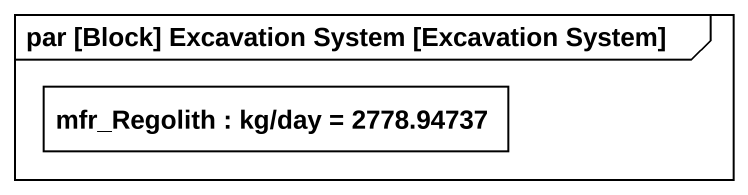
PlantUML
@startuml
mainframe par [Block] Excavation System [Excavation System]
rectangle "mfr_Regolith : kg/day = 2778.94737" as mfr_Regolith
@enduml
